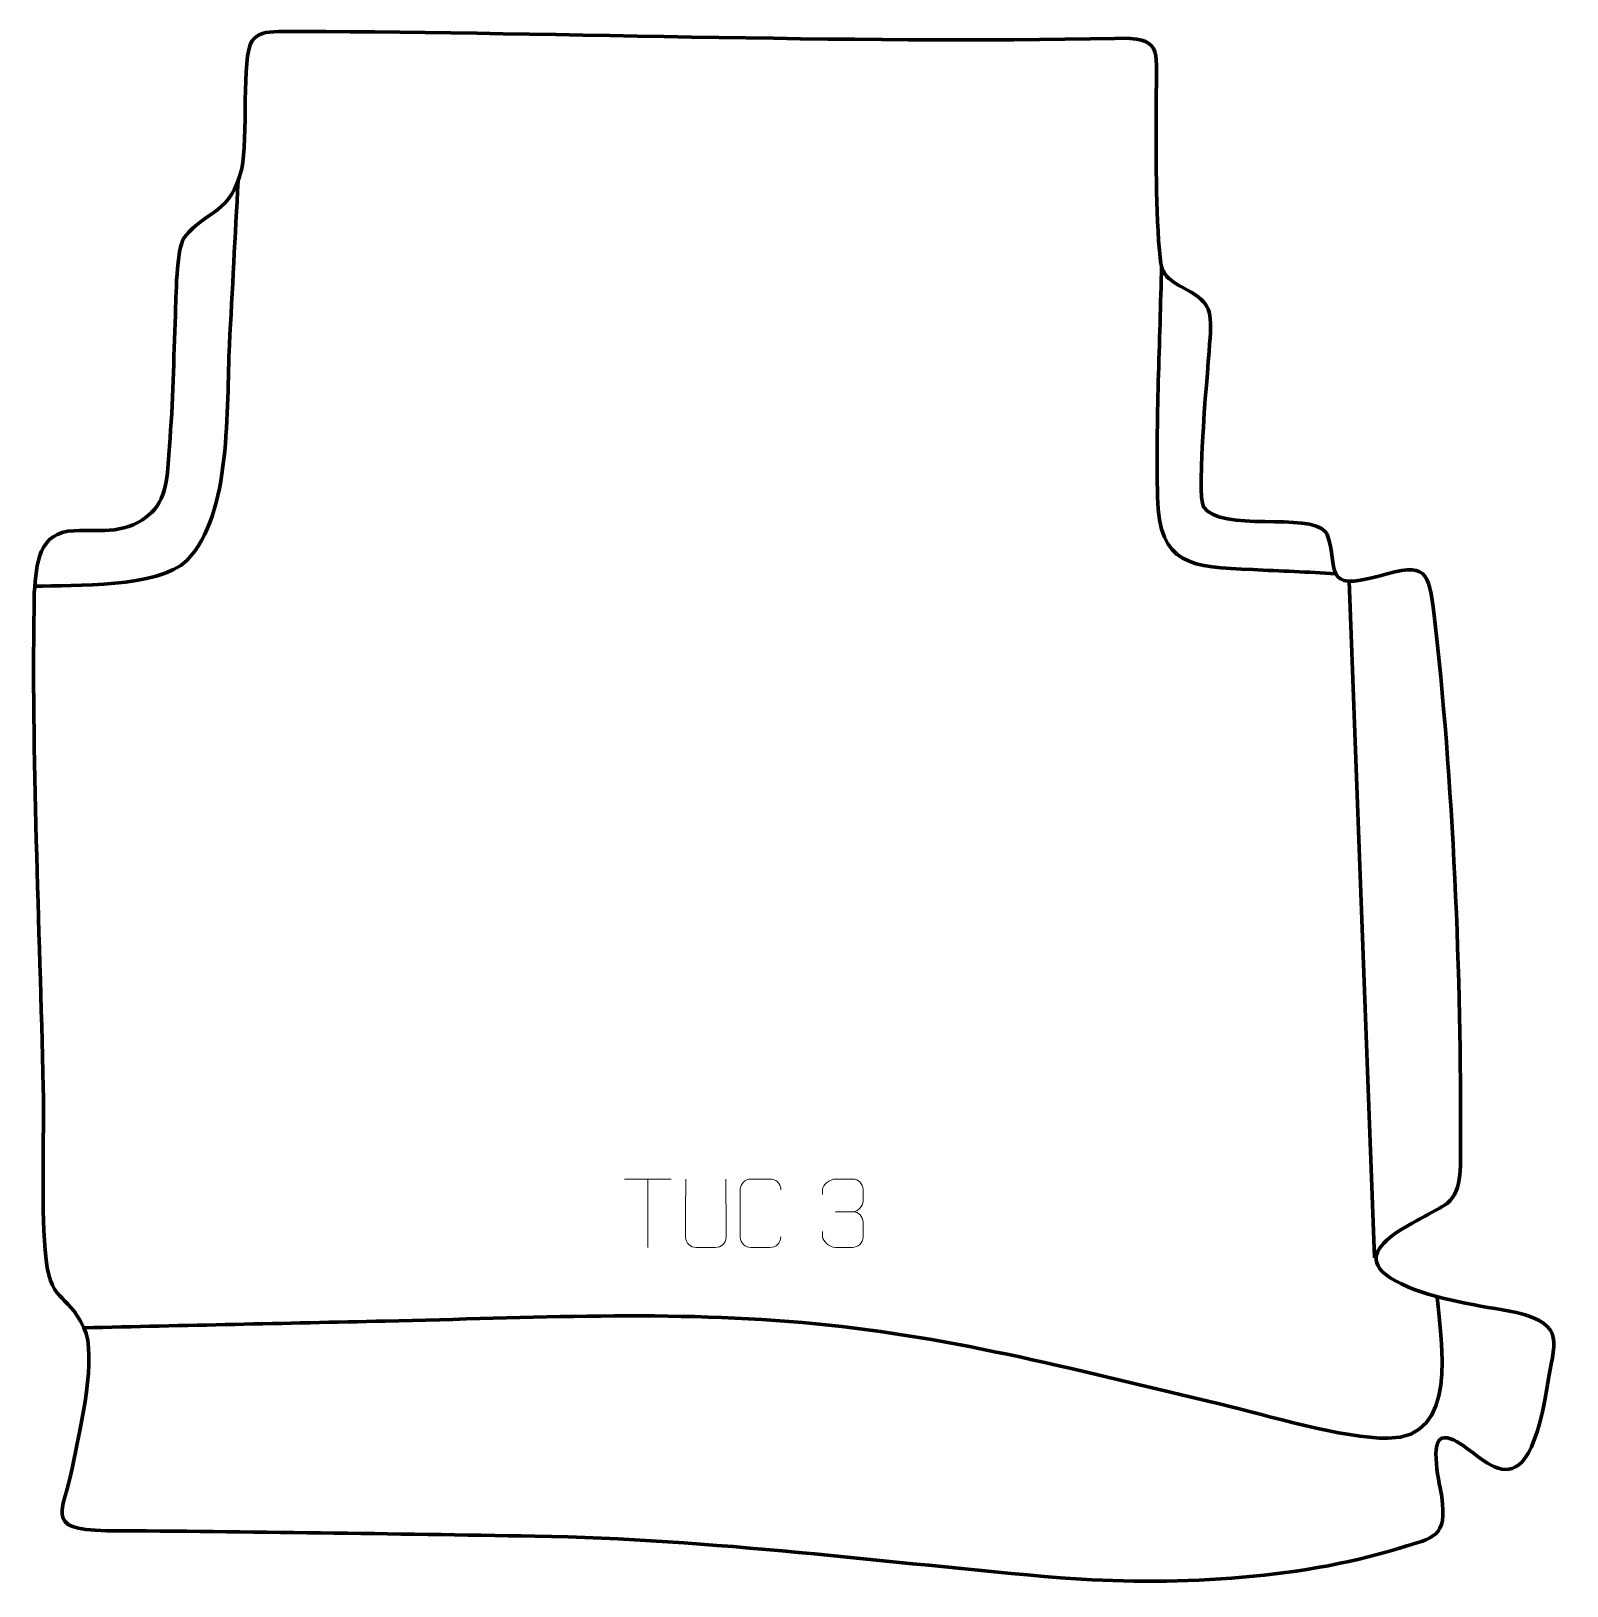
# Model space of a CAD drawing. Header units: millimetres. Extents: x -515 to 46, y 165 to 732.
import ezdxf

# ---------------------------------------------------------------- set-up
doc = ezdxf.new("R2010")
doc.units = ezdxf.units.MM
doc.header["$MEASUREMENT"] = 0
doc.layers.add('layer 2', color=7, linetype='Continuous')
doc.layers.add('layer 3', color=7, linetype='Continuous')

msp = doc.modelspace()

# ---------------------------------------------------------------- linework, layer by layer
at = {"layer": 'layer 2', "color": 142, "lineweight": 158}
for points, knots in [([(-513.2393, 529.7316), (-498.715, 530.3433), (-468.4745, 528.8887), (-457.7439, 539.1718), (-457.7439, 539.1718), (-441.237, 555.926), (-443.3917, 595.224), (-442.2115, 617.8945), (-442.2115, 617.8945), (-441.1738, 637.8273), (-440.1085, 657.7593), (-439.0616, 677.6917)], [0, 0, 0, 0, 0.25, 0.25, 0.25, 0.25, 0.5, 0.5, 0.5, 0.5, 1, 1, 1, 1]), ([(-102.166, 646.7871), (-102.6538, 619.0684), (-104.2521, 589.8721), (-103.6201, 562.3285), (-103.6201, 562.3285), (-103.0407, 537.082), (-91.2386, 536.8207), (-68.8709, 535.8141), (-68.8709, 535.8141), (-58.7387, 535.3582), (-48.669, 534.9308), (-38.5434, 534.3173)], [0, 0, 0, 0, 0.25, 0.25, 0.25, 0.25, 0.5, 0.5, 0.5, 0.5, 1, 1, 1, 1]), ([(-1.5374, 270.3049), (-0.1873, 253.2719), (6.4316, 218.7719), (-19.5084, 218.7614), (-19.5084, 218.7614), (-35.9325, 218.7548), (-63.708, 227.1154), (-80.5204, 231.1726), (-80.5204, 231.1726), (-129.7605, 242.9123), (-177.6442, 255.6986), (-228.2532, 260.5684), (-228.2532, 260.5684), (-280.8419, 265.6283), (-332.6963, 262.7323), (-385.3255, 261.5343), (-385.3255, 261.5343), (-421.9784, 260.7589), (-458.6305, 259.9503), (-495.2813, 259.0794)], [0, 0, 0, 0, 0.16666667, 0.16666667, 0.16666667, 0.16666667, 0.33333333, 0.33333333, 0.33333333, 0.33333333, 0.5, 0.5, 0.5, 0.5, 0.66666667, 0.66666667, 0.66666667, 0.66666667, 1, 1, 1, 1])]:
    msp.add_open_spline(points, degree=3, knots=knots, dxfattribs=at)
msp.add_open_spline([(-33.687, 531.5999), (-33.687, 531.5999), (-24.4839, 284.6873), (-24.4839, 284.6873)], degree=3, dxfattribs=at)
at = {"layer": 'layer 3', "color": 242, "lineweight": 158}
msp.add_open_spline([(-461.9522, 628.8335), (-461.7031, 634.7117), (-461.6374, 652.8907), (-458.6356, 657.2245), (-458.6356, 657.2245), (-450.3987, 667.0542), (-441.4789, 665.8717), (-437.7511, 682.2148), (-437.7511, 682.2148), (-435.3373, 692.7967), (-437.913, 723.029), (-434.0032, 728.6809), (-434.0032, 728.6809), (-432.037, 731.5233), (-429.0668, 732.1962), (-424.3113, 732.2055), (-424.3113, 732.2055), (-334.0036, 732.383), (-214.5123, 727.5688), (-119.2388, 729.7345), (-119.2388, 729.7345), (-101.6784, 730.1337), (-104.0673, 725.9068), (-104.047, 710.0922), (-104.047, 710.0922), (-104.0336, 691.7764), (-104.509, 670.4314), (-102.9288, 652.4311), (-102.9288, 652.4311), (-102.2507, 644.7056), (-101.7179, 642.7443), (-94.5924, 638.8801), (-94.5924, 638.8801), (-84.888, 633.6174), (-83.7748, 631.6876), (-84.4395, 620.3177), (-84.4395, 620.3177), (-84.9865, 611.482), (-89.5919, 563.1264), (-86.7897, 558.801), (-86.7897, 558.801), (-80.5041, 549.0988), (-48.4622, 557.0244), (-42.349, 549.6079), (-42.349, 549.6079), (-42.349, 549.6079), (-41.6956, 548.605), (-41.6956, 548.605), (-41.6956, 548.605), (-37.4578, 536.5124), (-43.7238, 527.5093), (-22.9053, 533.4756), (-22.9053, 533.4756), (-5.2292, 538.5413), (-4.7112, 535.621), (-2.7233, 519.1557), (-2.7233, 519.1557), (4.2322, 461.5434), (7.3431, 384.3277), (6.9079, 326.8356), (6.9079, 326.8356), (6.8455, 320.1447), (7.8653, 309.1725), (2.2209, 304.6295), (2.2209, 304.6295), (-6.6213, 298.1352), (-39.6911, 287.1747), (-14.6355, 275.1096), (-14.6355, 275.1096), (-2.585, 269.3068), (14.1377, 267.2161), (27.3623, 264.675), (27.3623, 264.675), (45.7513, 260.0126), (41.0835, 253.9561), (38.5312, 237.6044), (38.5312, 237.6044), (29.8112, 182.9647), (12.1499, 219.1674), (1.1027, 218.9741), (1.1027, 218.9741), (-5.0012, 218.8674), (-0.3952, 201.0935), (0.1008, 197.3621), (0.1008, 197.3621), (2.0632, 182.6002), (-2.5478, 182.5551), (-15.3, 178.6499), (-15.3, 178.6499), (-53.8114, 166.8563), (-98.9277, 164.892), (-138.9434, 167.8276), (-138.9434, 167.8276), (-203.6026, 173.394), (-265.54, 181.9608), (-330.7701, 183.0339), (-330.7701, 183.0339), (-382.8832, 183.8989), (-435.0074, 184.7494), (-487.1271, 185.0366), (-487.1271, 185.0366), (-510.8702, 185.4699), (-502.3749, 191.6099), (-498.8246, 211.3387), (-498.8246, 211.3387), (-496.6953, 222.9699), (-490.3635, 248.6983), (-495.2813, 259.0794), (-495.2813, 259.0794), (-501.9123, 273.0771), (-507.8588, 267.1352), (-509.454, 287.4371), (-509.454, 287.4371), (-510.9243, 306.1496), (-509.795, 327.682), (-510.1464, 346.804), (-510.1464, 346.804), (-511.4177, 406.7427), (-514.5741, 467.4688), (-513.4127, 527.3505), (-513.4127, 527.3505), (-512.6387, 538.2335), (-511.8965, 549.5867), (-498.8705, 550.0288), (-498.8705, 550.0288), (-488.5741, 550.3783), (-479.4111, 548.4758), (-470.6568, 556.6759), (-470.6568, 556.6759), (-464.4587, 562.4817), (-464.8049, 572.7058), (-464.1178, 580.8033), (-464.1178, 580.8033), (-462.7635, 596.7628), (-462.5473, 612.8307), (-461.9522, 628.8335)], degree=3, knots=[0, 0, 0, 0, 0.02857143, 0.02857143, 0.02857143, 0.02857143, 0.05714286, 0.05714286, 0.05714286, 0.05714286, 0.08571429, 0.08571429, 0.08571429, 0.08571429, 0.11428571, 0.11428571, 0.11428571, 0.11428571, 0.14285714, 0.14285714, 0.14285714, 0.14285714, 0.17142857, 0.17142857, 0.17142857, 0.17142857, 0.2, 0.2, 0.2, 0.2, 0.22857143, 0.22857143, 0.22857143, 0.22857143, 0.25714286, 0.25714286, 0.25714286, 0.25714286, 0.28571429, 0.28571429, 0.28571429, 0.28571429, 0.31428571, 0.31428571, 0.31428571, 0.31428571, 0.34285714, 0.34285714, 0.34285714, 0.34285714, 0.37142857, 0.37142857, 0.37142857, 0.37142857, 0.4, 0.4, 0.4, 0.4, 0.42857143, 0.42857143, 0.42857143, 0.42857143, 0.45714286, 0.45714286, 0.45714286, 0.45714286, 0.48571429, 0.48571429, 0.48571429, 0.48571429, 0.51428571, 0.51428571, 0.51428571, 0.51428571, 0.54285714, 0.54285714, 0.54285714, 0.54285714, 0.57142857, 0.57142857, 0.57142857, 0.57142857, 0.6, 0.6, 0.6, 0.6, 0.62857143, 0.62857143, 0.62857143, 0.62857143, 0.65714286, 0.65714286, 0.65714286, 0.65714286, 0.68571429, 0.68571429, 0.68571429, 0.68571429, 0.71428571, 0.71428571, 0.71428571, 0.71428571, 0.74285714, 0.74285714, 0.74285714, 0.74285714, 0.77142857, 0.77142857, 0.77142857, 0.77142857, 0.8, 0.8, 0.8, 0.8, 0.82857143, 0.82857143, 0.82857143, 0.82857143, 0.85714286, 0.85714286, 0.85714286, 0.85714286, 0.88571429, 0.88571429, 0.88571429, 0.88571429, 0.91428571, 0.91428571, 0.91428571, 0.91428571, 0.94285714, 0.94285714, 0.94285714, 0.94285714, 1, 1, 1, 1], dxfattribs=at)
at = {"layer": 'layer 3', "color": 250, "lineweight": 9}
for points in [[(-298.0866, 313.3525), (-298.0866, 313.3525), (-281.0994, 313.3525), (-281.0994, 313.3525)], [(-289.5928, 288.4225), (-289.5928, 288.4225), (-289.5928, 313.376), (-289.5928, 313.376)], [(-221.0693, 301.4462), (-221.0693, 301.4462), (-214.8729, 301.4462), (-214.8729, 301.4462)]]:
    msp.add_open_spline(points, degree=3, dxfattribs=at)
for points, knots in [([(-261.0872, 313.3799), (-261.0876, 307.8404), (-260.9918, 297.6386), (-260.9914, 292.0982), (-260.9914, 292.0982), (-261.1312, 289.8587), (-262.8084, 288.4325), (-264.9561, 288.422), (-264.9561, 288.422), (-267.288, 288.4224), (-269.6199, 288.4224), (-271.9514, 288.422), (-271.9514, 288.422), (-273.8764, 288.3205), (-275.8485, 290.137), (-275.8373, 292.0815), (-275.8373, 292.0815), (-275.837, 297.6434), (-275.7416, 307.8188), (-275.742, 313.3799)], [0, 0, 0, 0, 0.16666667, 0.16666667, 0.16666667, 0.16666667, 0.33333333, 0.33333333, 0.33333333, 0.33333333, 0.5, 0.5, 0.5, 0.5, 0.66666667, 0.66666667, 0.66666667, 0.66666667, 1, 1, 1, 1]), ([(-240.9914, 292.2399), (-241.1312, 289.9165), (-242.8084, 288.4369), (-244.9561, 288.4261), (-244.9561, 288.4261), (-247.288, 288.4265), (-249.6199, 288.4265), (-251.9514, 288.4261), (-251.9514, 288.4261), (-253.8764, 288.3207), (-255.8485, 290.2052), (-255.8373, 292.2225), (-255.8373, 292.2225), (-255.8369, 297.9926), (-255.8369, 303.7623), (-255.8373, 309.5316), (-255.8373, 309.5316), (-255.8331, 311.6697), (-254.0864, 313.3889), (-251.934, 313.3754), (-251.934, 313.3754), (-249.6083, 313.3754), (-247.2822, 313.3754), (-244.9561, 313.3754), (-244.9561, 313.3754), (-243.0095, 313.4109), (-241.0181, 311.9194), (-240.9914, 309.4818)], [0, 0, 0, 0, 0.125, 0.125, 0.125, 0.125, 0.25, 0.25, 0.25, 0.25, 0.375, 0.375, 0.375, 0.375, 0.5, 0.5, 0.5, 0.5, 0.625, 0.625, 0.625, 0.625, 0.75, 0.75, 0.75, 0.75, 1, 1, 1, 1]), ([(-225.779, 307.6914), (-225.779, 307.6914), (-225.779, 309.5486), (-225.779, 309.5486), (-225.779, 309.5486), (-225.7933, 311.2905), (-223.1288, 313.4086), (-221.0697, 313.3859), (-221.0697, 313.3859), (-219.0056, 313.3859), (-216.9416, 313.3859), (-214.8779, 313.3859), (-214.8779, 313.3859), (-212.6834, 313.3947), (-211.0851, 311.5479), (-211.0407, 309.6358), (-211.0407, 309.6358), (-211.0411, 308.2007), (-211.0411, 306.7656), (-211.0407, 305.3301), (-211.0407, 305.3301), (-211.0893, 303.6766), (-212.6919, 301.4466), (-214.8902, 301.4566), (-214.8902, 301.4566), (-212.6865, 301.4454), (-211.0785, 299.6422), (-211.0245, 297.5827), (-211.0245, 297.5827), (-211.0249, 295.798), (-211.0249, 294.0133), (-211.0245, 292.2282), (-211.0245, 292.2282), (-211.0144, 290.1668), (-213.0693, 288.4037), (-214.8902, 288.4118), (-214.8902, 288.4118), (-216.9555, 288.4121), (-219.0207, 288.4121), (-221.0863, 288.4118), (-221.0863, 288.4118), (-223.2549, 288.4233), (-225.7859, 290.8235), (-225.8045, 292.2853), (-225.8045, 292.2853), (-225.8045, 292.2853), (-225.8045, 294.1939), (-225.8045, 294.1939)], [0, 0, 0, 0, 0.07692308, 0.07692308, 0.07692308, 0.07692308, 0.15384615, 0.15384615, 0.15384615, 0.15384615, 0.23076923, 0.23076923, 0.23076923, 0.23076923, 0.30769231, 0.30769231, 0.30769231, 0.30769231, 0.38461538, 0.38461538, 0.38461538, 0.38461538, 0.46153846, 0.46153846, 0.46153846, 0.46153846, 0.53846154, 0.53846154, 0.53846154, 0.53846154, 0.61538462, 0.61538462, 0.61538462, 0.61538462, 0.69230769, 0.69230769, 0.69230769, 0.69230769, 0.76923077, 0.76923077, 0.76923077, 0.76923077, 0.84615385, 0.84615385, 0.84615385, 0.84615385, 1, 1, 1, 1])]:
    msp.add_open_spline(points, degree=3, knots=knots, dxfattribs=at)

doc.saveas('drawing.dxf')
